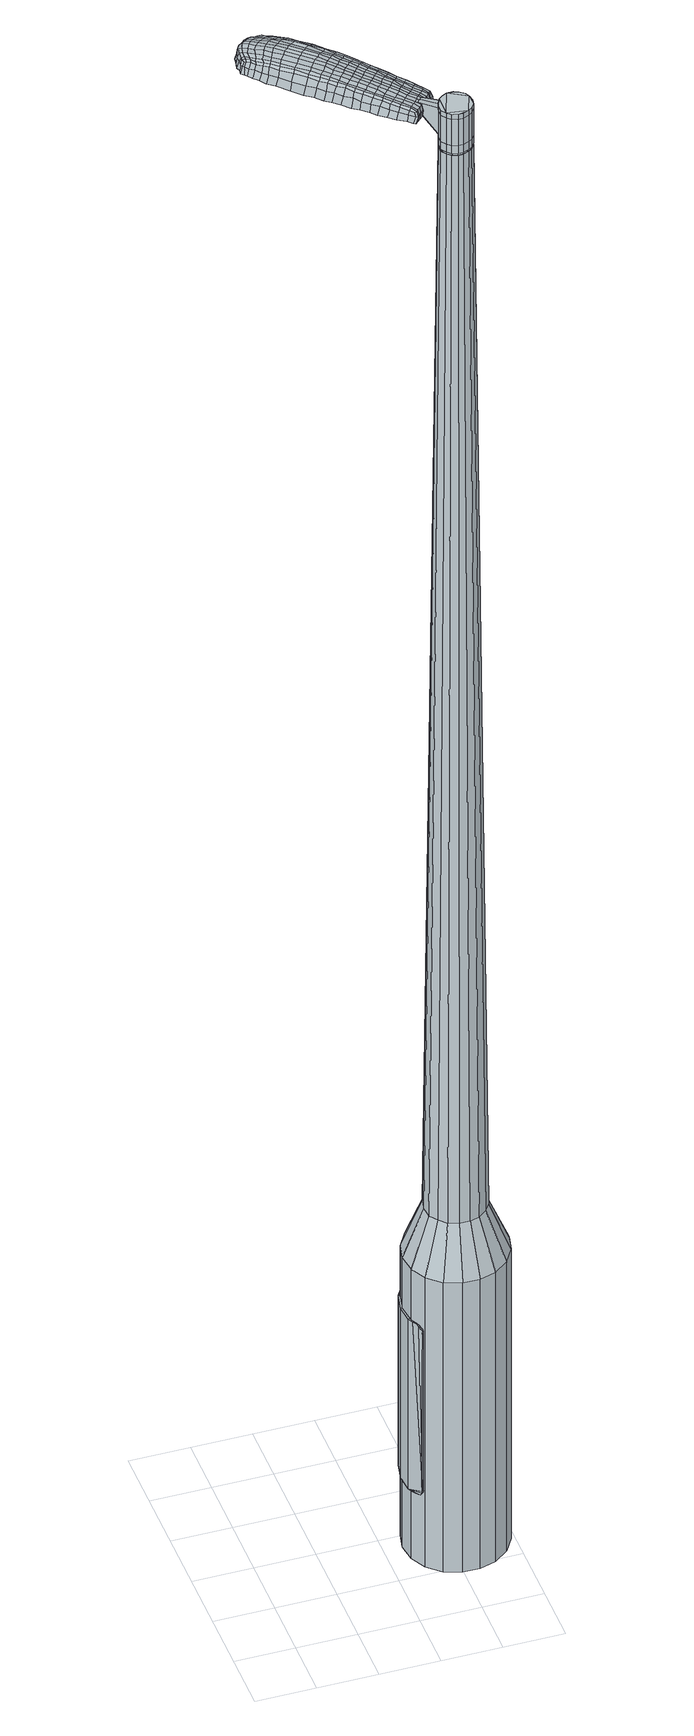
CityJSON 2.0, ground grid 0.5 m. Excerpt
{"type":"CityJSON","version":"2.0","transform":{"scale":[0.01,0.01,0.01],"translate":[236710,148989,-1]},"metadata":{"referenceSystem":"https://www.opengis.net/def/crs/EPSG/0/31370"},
"CityObjects":{
"object1":{"type":"GenericCityObject","attributes":{"cluster":234,"mean_distance_to_centroid":0.257,"new_centroid_x":236711.6,"new_centroid_y":148989.86,"mean_distance_to_camera":7.36,"H1":17.38,"H2":18.16,"Z_final":110.46,"cluster2":-1,"proj_x":236714.73,"proj_y":148986.33,"id_line":81433,"bearing_l":48.39,"distance":4.72,"orientation":"left","G_obj":138.39},"geometry":[{"type":"MultiSurface","lod":"2","boundaries":[[[0,1,2,3]],[[1,4,5,2]],[[4,6,7,5]],[[6,8,9,7]],[[8,10,11,9]],[[10,12,13,11]],[[12,14,15,13]],[[14,16,17,15]],[[16,18,19,17]],[[18,20,21,19]],[[20,22,23,21]],[[22,24,25,23]],[[24,26,27,25]],[[26,28,29,27]],[[28,30,31,29]],[[30,32,33,31]],[[32,34,35,33]],[[34,0,3,35]],[[36,37,38,39]],[[38,40,41,42]],[[41,43,42]],[[42,44,45,46]],[[45,47,46]],[[46,48,49,50]],[[49,51,50]],[[42,46,50,38]],[[50,52,39,38]],[[53,36,39]],[[2,5,7,35]],[[7,9,11,15]],[[11,13,15]],[[15,17,19,23]],[[19,21,23]],[[23,25,27,31]],[[27,29,31]],[[15,23,31,7]],[[31,33,35,7]],[[3,2,35]],[[1,0,54,55]],[[0,34,56,54]],[[34,32,57,56]],[[32,30,58,57]],[[30,28,59,58]],[[28,26,60,59]],[[26,24,61,60]],[[24,22,62,61]],[[22,20,63,62]],[[20,18,64,63]],[[18,16,65,64]],[[16,14,66,65]],[[14,12,67,66]],[[12,10,68,67]],[[10,8,69,68]],[[8,6,70,69]],[[6,4,71,70]],[[4,1,55,71]],[[55,54,72,73]],[[54,56,74,72]],[[56,57,75,74]],[[57,58,76,75]],[[58,59,77,76]],[[59,60,78,77]],[[60,61,79,78]],[[61,62,80,79]],[[62,63,81,80]],[[63,64,82,81]],[[64,65,83,82]],[[65,66,84,83]],[[66,67,85,84]],[[67,68,86,85]],[[68,69,87,86]],[[69,70,88,87]],[[70,71,89,88]],[[71,55,73,89]],[[90,91,92,73]],[[74,93,91,90]],[[75,94,93,74]],[[95,96,94,75]],[[77,97,96,95]],[[98,99,97,77]],[[100,101,99,98]],[[102,103,101,100]],[[104,105,103,102]],[[106,107,105,104]],[[108,109,107,106]],[[110,111,109,108]],[[112,113,111,110]],[[114,115,113,112]],[[116,117,115,114]],[[118,119,117,116]],[[120,121,119,118]],[[73,92,121,120]],[[122,123,124,125]],[[126,122,125,127]],[[128,126,127,129]],[[130,128,129,131]],[[132,130,131,133]],[[134,132,133,135]],[[136,134,135,137]],[[138,136,137,139]],[[140,138,139,141]],[[142,140,141,143]],[[144,142,143,145]],[[146,144,145,147]],[[148,146,147,149]],[[150,148,149,151]],[[152,150,151,153]],[[154,152,153,155]],[[72,90,73]],[[72,74,90]],[[76,95,75]],[[76,77,95]],[[78,98,77]],[[78,79,100,98]],[[79,80,102,100]],[[80,81,104,102]],[[81,82,106,104]],[[82,83,108,106]],[[83,84,110,108]],[[84,85,112,110]],[[85,86,114,112]],[[86,87,116,114]],[[87,88,118,116]],[[88,89,120,118]],[[89,73,120]],[[156,92,91]],[[157,121,92]],[[157,158,119,121]],[[158,159,117,119]],[[159,160,115,117]],[[160,161,113,115]],[[161,162,111,113]],[[162,163,109,111]],[[163,164,107,109]],[[164,165,105,107]],[[165,166,103,105]],[[166,167,101,103]],[[167,168,99,101]],[[168,97,99]],[[169,96,97]],[[169,94,96]],[[156,91,93]],[[39,52,154,170]],[[92,156,171,155]],[[53,39,170,123]],[[156,93,124,171]],[[36,53,123,122]],[[93,94,125,124]],[[37,36,122,126]],[[94,169,127,125]],[[38,37,126,128]],[[169,97,129,127]],[[40,38,128,130]],[[97,168,131,129]],[[41,40,130,132]],[[168,167,133,131]],[[43,41,132,134]],[[167,166,135,133]],[[42,43,134,136]],[[166,165,137,135]],[[44,42,136,138]],[[165,164,139,137]],[[45,44,138,140]],[[164,163,141,139]],[[47,45,140,142]],[[163,162,143,141]],[[46,47,142,144]],[[162,161,145,143]],[[48,46,144,146]],[[161,160,147,145]],[[49,48,146,148]],[[160,159,149,147]],[[51,49,148,150]],[[159,158,151,149]],[[50,51,150,152]],[[158,157,153,151]],[[52,50,152,154]],[[157,92,155,153]],[[154,155,172,173]],[[155,171,174,172]],[[171,124,175,174]],[[124,123,176,175]],[[123,170,177,176]],[[170,154,173,177]],[[178,179,180,181]],[[182,178,181,183]],[[178,182,184,185]],[[179,178,185,186]],[[187,188,189,190]],[[191,187,190,192]],[[187,191,193,194]],[[188,187,194,195]],[[196,197,198,199]],[[200,196,199,201]],[[196,200,202,203]],[[197,196,203,204]],[[205,206,207,208]],[[209,205,208,210]],[[205,209,211,212]],[[206,205,212,213]],[[214,215,216,217]],[[218,214,217,219]],[[214,218,220,221]],[[215,214,221,222]],[[223,224,225,226]],[[227,223,226,228]],[[223,227,229,230]],[[224,223,230,231]],[[232,233,234,235]],[[224,232,235,225]],[[232,224,231,236]],[[233,232,236,237]],[[238,239,240,241]],[[233,238,241,234]],[[238,233,237,242]],[[239,238,242,243]],[[244,182,183,245]],[[239,244,245,240]],[[244,239,243,246]],[[182,244,246,184]],[[247,248,249,250]],[[251,247,250,252]],[[247,251,253,254]],[[248,247,254,255]],[[256,257,258,259]],[[248,256,259,249]],[[256,248,255,260]],[[257,256,260,261]],[[262,263,264,265]],[[257,262,265,258]],[[262,257,261,266]],[[263,262,266,267]],[[268,269,270,271]],[[263,268,271,264]],[[268,263,267,272]],[[269,268,272,273]],[[274,179,186,275]],[[269,274,275,270]],[[274,269,273,276]],[[179,274,276,180]],[[277,278,279,280]],[[281,277,280,282]],[[277,281,283,284]],[[278,277,284,285]],[[286,287,288,289]],[[278,286,289,279]],[[286,278,285,290]],[[287,286,290,291]],[[292,293,294,295]],[[287,292,295,288]],[[292,287,291,296]],[[293,292,296,297]],[[298,191,192,299]],[[293,298,299,294]],[[298,293,297,300]],[[191,298,300,193]],[[301,302,303,304]],[[305,301,304,306]],[[301,305,307,308]],[[302,301,308,309]],[[310,311,312,313]],[[302,310,313,303]],[[310,302,309,314]],[[311,310,314,315]],[[316,317,318,319]],[[311,316,319,312]],[[316,311,315,320]],[[317,316,320,321]],[[322,323,324,325]],[[317,322,325,318]],[[322,317,321,326]],[[323,322,326,327]],[[328,188,195,329]],[[323,328,329,324]],[[328,323,327,330]],[[188,328,330,189]],[[331,217,216,332]],[[333,331,332,334]],[[331,333,335,336]],[[217,331,336,219]],[[337,333,334,338]],[[339,337,338,340]],[[337,339,341,342]],[[333,337,342,335]],[[343,339,340,344]],[[345,343,344,346]],[[343,345,347,348]],[[339,343,348,341]],[[349,345,346,350]],[[351,349,350,352]],[[349,351,353,354]],[[345,349,354,347]],[[355,351,352,356]],[[206,355,356,207]],[[355,206,213,357]],[[351,355,357,353]],[[358,359,204,203]],[[360,358,203,202]],[[358,360,361,362]],[[359,358,362,363]],[[364,365,363,362]],[[366,364,362,361]],[[364,366,367,368]],[[365,364,368,369]],[[370,371,369,368]],[[372,370,368,367]],[[370,372,373,374]],[[371,370,374,375]],[[376,377,375,374]],[[378,376,374,373]],[[376,378,211,209]],[[377,376,209,210]],[[379,380,381,382]],[[281,379,382,283]],[[379,281,282,383]],[[380,379,383,384]],[[385,200,201,386]],[[380,385,386,381]],[[385,380,384,387]],[[200,385,387,202]],[[388,389,390,391]],[[227,388,391,229]],[[388,227,228,392]],[[389,388,392,393]],[[394,395,396,397]],[[389,394,397,390]],[[394,389,393,398]],[[395,394,398,399]],[[400,197,204,401]],[[395,400,401,396]],[[400,395,399,402]],[[197,400,402,198]],[[403,404,405,406]],[[185,403,406,186]],[[403,185,184,407]],[[404,403,407,408]],[[409,410,411,412]],[[404,409,412,405]],[[409,404,408,413]],[[410,409,413,414]],[[415,208,207,416]],[[410,415,416,411]],[[415,410,414,417]],[[208,415,417,210]],[[418,419,420,421]],[[190,418,421,192]],[[418,190,189,422]],[[419,418,422,423]],[[424,212,211,425]],[[419,424,425,420]],[[424,419,423,426]],[[212,424,426,213]],[[427,428,429,430]],[[305,427,430,307]],[[427,305,306,431]],[[428,427,431,432]],[[433,218,219,434]],[[428,433,434,429]],[[433,428,432,435]],[[218,433,435,220]],[[436,437,438,439]],[[251,436,439,253]],[[436,251,252,440]],[[437,436,440,441]],[[442,443,444,445]],[[437,442,445,438]],[[442,437,441,446]],[[443,442,446,447]],[[448,215,222,449]],[[443,448,449,444]],[[448,443,447,450]],[[215,448,450,216]],[[451,452,441,440]],[[250,451,440,252]],[[451,250,249,453]],[[452,451,453,454]],[[455,456,447,446]],[[452,455,446,441]],[[455,452,454,457]],[[456,455,457,458]],[[459,332,216,450]],[[456,459,450,447]],[[459,456,458,460]],[[332,459,460,334]],[[461,462,463,464]],[[308,461,464,309]],[[461,308,307,430]],[[462,461,430,429]],[[465,336,335,466]],[[462,465,466,463]],[[465,462,429,434]],[[336,465,434,219]],[[467,468,454,453]],[[259,467,453,249]],[[467,259,258,469]],[[468,467,469,470]],[[471,472,458,457]],[[468,471,457,454]],[[471,468,470,473]],[[472,471,473,474]],[[475,338,334,460]],[[472,475,460,458]],[[475,472,474,476]],[[338,475,476,340]],[[477,478,479,480]],[[314,477,480,315]],[[477,314,309,464]],[[478,477,464,463]],[[481,342,341,482]],[[478,481,482,479]],[[481,478,463,466]],[[342,481,466,335]],[[483,484,470,469]],[[265,483,469,258]],[[483,265,264,485]],[[484,483,485,486]],[[487,488,474,473]],[[484,487,473,470]],[[487,484,486,489]],[[488,487,489,490]],[[491,344,340,476]],[[488,491,476,474]],[[491,488,490,492]],[[344,491,492,346]],[[493,494,495,496]],[[320,493,496,321]],[[493,320,315,480]],[[494,493,480,479]],[[497,348,347,498]],[[494,497,498,495]],[[497,494,479,482]],[[348,497,482,341]],[[499,500,486,485]],[[271,499,485,264]],[[499,271,270,501]],[[500,499,501,502]],[[503,504,490,489]],[[500,503,489,486]],[[503,500,502,505]],[[504,503,505,506]],[[507,350,346,492]],[[504,507,492,490]],[[507,504,506,508]],[[350,507,508,352]],[[509,510,511,512]],[[326,509,512,327]],[[509,326,321,496]],[[510,509,496,495]],[[513,354,353,514]],[[510,513,514,511]],[[513,510,495,498]],[[354,513,498,347]],[[515,516,502,501]],[[275,515,501,270]],[[515,275,186,406]],[[516,515,406,405]],[[517,518,506,505]],[[516,517,505,502]],[[517,516,405,412]],[[518,517,412,411]],[[519,356,352,508]],[[518,519,508,506]],[[519,518,411,416]],[[356,519,416,207]],[[520,521,423,422]],[[330,520,422,189]],[[520,330,327,512]],[[521,520,512,511]],[[522,357,213,426]],[[521,522,426,423]],[[522,521,511,514]],[[357,522,514,353]],[[523,524,384,383]],[[280,523,383,282]],[[523,280,279,525]],[[524,523,525,526]],[[527,360,202,387]],[[524,527,387,384]],[[527,524,526,528]],[[360,527,528,361]],[[529,530,531,532]],[[230,529,532,231]],[[529,230,229,391]],[[530,529,391,390]],[[533,534,535,536]],[[530,533,536,531]],[[533,530,390,397]],[[534,533,397,396]],[[537,359,363,538]],[[534,537,538,535]],[[537,534,396,401]],[[359,537,401,204]],[[539,540,526,525]],[[289,539,525,279]],[[539,289,288,541]],[[540,539,541,542]],[[543,366,361,528]],[[540,543,528,526]],[[543,540,542,544]],[[366,543,544,367]],[[545,546,547,548]],[[236,545,548,237]],[[545,236,231,532]],[[546,545,532,531]],[[549,550,551,552]],[[546,549,552,547]],[[549,546,531,536]],[[550,549,536,535]],[[553,365,369,554]],[[550,553,554,551]],[[553,550,535,538]],[[365,553,538,363]],[[555,556,542,541]],[[295,555,541,288]],[[555,295,294,557]],[[556,555,557,558]],[[559,372,367,544]],[[556,559,544,542]],[[559,556,558,560]],[[372,559,560,373]],[[561,562,563,564]],[[242,561,564,243]],[[561,242,237,548]],[[562,561,548,547]],[[565,566,567,568]],[[562,565,568,563]],[[565,562,547,552]],[[566,565,552,551]],[[569,371,375,570]],[[566,569,570,567]],[[569,566,551,554]],[[371,569,554,369]],[[571,572,558,557]],[[299,571,557,294]],[[571,299,192,421]],[[572,571,421,420]],[[573,378,373,560]],[[572,573,560,558]],[[573,572,420,425]],[[378,573,425,211]],[[574,575,408,407]],[[246,574,407,184]],[[574,246,243,564]],[[575,574,564,563]],[[576,577,414,413]],[[575,576,413,408]],[[576,575,563,568]],[[577,576,568,567]],[[578,377,210,417]],[[577,578,417,414]],[[578,577,567,570]],[[377,578,570,375]],[[579,580,581,582]],[[582,581,583,584]],[[585,583,581,586]],[[586,581,580,587]],[[588,589,590,591]],[[591,590,592,593]],[[594,592,590,595]],[[595,590,589,596]],[[597,598,599,600]],[[600,599,601,602]],[[603,601,599,604]],[[604,599,598,605]],[[606,607,608,609]],[[609,608,610,611]],[[612,610,608,613]],[[613,608,607,614]],[[615,616,617,618]],[[618,617,619,620]],[[621,619,617,622]],[[622,617,616,623]],[[624,625,626,627]],[[627,626,628,629]],[[630,628,626,631]],[[631,626,625,632]],[[633,634,635,636]],[[636,635,625,624]],[[632,625,635,637]],[[637,635,634,638]],[[639,640,641,642]],[[642,641,634,633]],[[638,634,641,643]],[[643,641,640,644]],[[584,583,645,646]],[[646,645,640,639]],[[644,640,645,647]],[[647,645,583,585]],[[648,649,650,651]],[[651,650,652,653]],[[654,652,650,655]],[[655,650,649,656]],[[657,658,659,660]],[[660,659,649,648]],[[656,649,659,661]],[[661,659,658,662]],[[663,664,665,666]],[[666,665,658,657]],[[662,658,665,667]],[[667,665,664,668]],[[669,670,671,672]],[[672,671,664,663]],[[668,664,671,673]],[[673,671,670,674]],[[587,580,675,676]],[[676,675,670,669]],[[674,670,675,677]],[[677,675,580,579]],[[678,679,680,681]],[[681,680,682,683]],[[684,682,680,685]],[[685,680,679,686]],[[687,688,689,690]],[[690,689,679,678]],[[686,679,689,691]],[[691,689,688,692]],[[693,694,695,696]],[[696,695,688,687]],[[692,688,695,697]],[[697,695,694,698]],[[593,592,699,700]],[[700,699,694,693]],[[698,694,699,701]],[[701,699,592,594]],[[702,703,704,705]],[[705,704,706,707]],[[708,706,704,709]],[[709,704,703,710]],[[711,712,713,714]],[[714,713,703,702]],[[710,703,713,715]],[[715,713,712,716]],[[717,718,719,720]],[[720,719,712,711]],[[716,712,719,721]],[[721,719,718,722]],[[723,724,725,726]],[[726,725,718,717]],[[722,718,725,727]],[[727,725,724,728]],[[596,589,729,730]],[[730,729,724,723]],[[728,724,729,731]],[[731,729,589,588]],[[615,618,732,733]],[[733,732,734,735]],[[736,734,732,737]],[[737,732,618,620]],[[735,734,738,739]],[[739,738,740,741]],[[742,740,738,743]],[[743,738,734,736]],[[741,740,744,745]],[[745,744,746,747]],[[748,746,744,749]],[[749,744,740,742]],[[747,746,750,751]],[[751,750,752,753]],[[754,752,750,755]],[[755,750,746,748]],[[753,752,756,757]],[[757,756,607,606]],[[614,607,756,758]],[[758,756,752,754]],[[605,759,760,604]],[[604,760,761,603]],[[762,761,760,763]],[[763,760,759,764]],[[764,765,766,763]],[[763,766,767,762]],[[768,767,766,769]],[[769,766,765,770]],[[770,771,772,769]],[[769,772,773,768]],[[774,773,772,775]],[[775,772,771,776]],[[776,777,778,775]],[[775,778,779,774]],[[612,779,778,610]],[[610,778,777,611]],[[780,781,782,783]],[[783,782,682,684]],[[683,682,782,784]],[[784,782,781,785]],[[602,601,786,787]],[[787,786,781,780]],[[785,781,786,788]],[[788,786,601,603]],[[789,790,791,792]],[[792,791,628,630]],[[629,628,791,793]],[[793,791,790,794]],[[795,796,797,798]],[[798,797,790,789]],[[794,790,797,799]],[[799,797,796,800]],[[605,598,801,802]],[[802,801,796,795]],[[800,796,801,803]],[[803,801,598,597]],[[804,805,806,807]],[[807,806,586,587]],[[585,586,806,808]],[[808,806,805,809]],[[810,811,812,813]],[[813,812,805,804]],[[809,805,812,814]],[[814,812,811,815]],[[606,609,816,817]],[[817,816,811,810]],[[815,811,816,818]],[[818,816,609,611]],[[819,820,821,822]],[[822,821,591,593]],[[588,591,821,823]],[[823,821,820,824]],[[612,613,825,826]],[[826,825,820,819]],[[824,820,825,827]],[[827,825,613,614]],[[828,829,830,831]],[[831,830,706,708]],[[707,706,830,832]],[[832,830,829,833]],[[620,619,834,835]],[[835,834,829,828]],[[833,829,834,836]],[[836,834,619,621]],[[837,652,838]],[[838,652,654]],[[653,652,839]],[[652,837,839]],[[840,841,842,843]],[[843,842,837,838]],[[839,837,842,844]],[[844,842,841,845]],[[623,616,846,847]],[[847,846,841,840]],[[845,841,846,848]],[[848,846,616,615]],[[849,850,839]],[[839,850,651,653]],[[648,651,850,851]],[[851,850,849,852]],[[845,853,854,844]],[[844,854,849,839]],[[852,849,854,855]],[[855,854,853,856]],[[615,733,857,848]],[[848,857,853,845]],[[856,853,857,858]],[[858,857,733,735]],[[859,860,861,862]],[[862,861,709,710]],[[708,709,861,831]],[[831,861,860,828]],[[736,737,863,864]],[[864,863,860,859]],[[828,860,863,835]],[[835,863,737,620]],[[852,865,866,851]],[[851,866,660,648]],[[657,660,866,867]],[[867,866,865,868]],[[856,869,870,855]],[[855,870,865,852]],[[868,865,870,871]],[[871,870,869,872]],[[735,739,873,858]],[[858,873,869,856]],[[872,869,873,874]],[[874,873,739,741]],[[875,876,877,878]],[[878,877,715,716]],[[710,715,877,862]],[[862,877,876,859]],[[742,743,879,880]],[[880,879,876,875]],[[859,876,879,864]],[[864,879,743,736]],[[868,881,882,867]],[[867,882,666,657]],[[663,666,882,883]],[[883,882,881,884]],[[872,885,886,871]],[[871,886,881,868]],[[884,881,886,887]],[[887,886,885,888]],[[741,745,889,874]],[[874,889,885,872]],[[888,885,889,890]],[[890,889,745,747]],[[891,892,893,894]],[[894,893,721,722]],[[716,721,893,878]],[[878,893,892,875]],[[748,749,895,896]],[[896,895,892,891]],[[875,892,895,880]],[[880,895,749,742]],[[884,897,898,883]],[[883,898,672,663]],[[669,672,898,899]],[[899,898,897,900]],[[888,901,902,887]],[[887,902,897,884]],[[900,897,902,903]],[[903,902,901,904]],[[747,751,905,890]],[[890,905,901,888]],[[904,901,905,906]],[[906,905,751,753]],[[907,908,909,910]],[[910,909,727,728]],[[722,727,909,894]],[[894,909,908,891]],[[754,755,911,912]],[[912,911,908,907]],[[891,908,911,896]],[[896,911,755,748]],[[900,913,914,899]],[[899,914,676,669]],[[587,676,914,807]],[[807,914,913,804]],[[904,915,916,903]],[[903,916,913,900]],[[804,913,916,813]],[[813,916,915,810]],[[753,757,917,906]],[[906,917,915,904]],[[810,915,917,817]],[[817,917,757,606]],[[824,918,919,823]],[[823,919,731,588]],[[728,731,919,910]],[[910,919,918,907]],[[614,758,920,827]],[[827,920,918,824]],[[907,918,920,912]],[[912,920,758,754]],[[785,921,922,784]],[[784,922,681,683]],[[678,681,922,923]],[[923,922,921,924]],[[603,761,925,788]],[[788,925,921,785]],[[924,921,925,926]],[[926,925,761,762]],[[927,928,929,930]],[[930,929,631,632]],[[630,631,929,792]],[[792,929,928,789]],[[931,932,933,934]],[[934,933,928,927]],[[789,928,933,798]],[[798,933,932,795]],[[764,759,935,936]],[[936,935,932,931]],[[795,932,935,802]],[[802,935,759,605]],[[924,937,938,923]],[[923,938,690,678]],[[687,690,938,939]],[[939,938,937,940]],[[762,767,941,926]],[[926,941,937,924]],[[940,937,941,942]],[[942,941,767,768]],[[943,944,945,946]],[[946,945,637,638]],[[632,637,945,930]],[[930,945,944,927]],[[947,948,949,950]],[[950,949,944,943]],[[927,944,949,934]],[[934,949,948,931]],[[770,765,951,952]],[[952,951,948,947]],[[931,948,951,936]],[[936,951,765,764]],[[940,953,954,939]],[[939,954,696,687]],[[693,696,954,955]],[[955,954,953,956]],[[768,773,957,942]],[[942,957,953,940]],[[956,953,957,958]],[[958,957,773,774]],[[959,960,961,962]],[[962,961,643,644]],[[638,643,961,946]],[[946,961,960,943]],[[963,964,965,966]],[[966,965,960,959]],[[943,960,965,950]],[[950,965,964,947]],[[776,771,967,968]],[[968,967,964,963]],[[947,964,967,952]],[[952,967,771,770]],[[956,969,970,955]],[[955,970,700,693]],[[593,700,970,822]],[[822,970,969,819]],[[774,779,971,958]],[[958,971,969,956]],[[819,969,971,826]],[[826,971,779,612]],[[809,972,973,808]],[[808,973,647,585]],[[644,647,973,962]],[[962,973,972,959]],[[815,974,975,814]],[[814,975,972,809]],[[959,972,975,966]],[[966,975,974,963]],[[611,777,976,818]],[[818,976,974,815]],[[963,974,976,968]],[[968,976,777,776]],[[579,582,181,180]],[[582,584,183,181]],[[594,595,194,193]],[[595,596,195,194]],[[597,600,199,198]],[[600,602,201,199]],[[621,622,221,220]],[[622,623,222,221]],[[624,627,226,225]],[[627,629,228,226]],[[633,636,235,234]],[[636,624,225,235]],[[639,642,241,240]],[[642,633,234,241]],[[584,646,245,183]],[[646,639,240,245]],[[654,655,254,253]],[[655,656,255,254]],[[656,661,260,255]],[[661,662,261,260]],[[662,667,266,261]],[[667,668,267,266]],[[668,673,272,267]],[[673,674,273,272]],[[674,677,276,273]],[[677,579,180,276]],[[684,685,284,283]],[[685,686,285,284]],[[686,691,290,285]],[[691,692,291,290]],[[692,697,296,291]],[[697,698,297,296]],[[698,701,300,297]],[[701,594,193,300]],[[702,705,304,303]],[[705,707,306,304]],[[711,714,313,312]],[[714,702,303,313]],[[717,720,319,318]],[[720,711,312,319]],[[723,726,325,324]],[[726,717,318,325]],[[596,730,329,195]],[[730,723,324,329]],[[780,783,382,381]],[[783,684,283,382]],[[602,787,386,201]],[[787,780,381,386]],[[629,793,392,228]],[[793,794,393,392]],[[794,799,398,393]],[[799,800,399,398]],[[800,803,402,399]],[[803,597,198,402]],[[707,832,431,306]],[[832,833,432,431]],[[833,836,435,432]],[[836,621,220,435]],[[838,439,438]],[[838,654,253,439]],[[840,843,445,444]],[[843,838,438,445]],[[623,847,449,222]],[[847,840,444,449]],[[977,978,979,980]],[[981,982,980,979]],[[983,984,985,986]],[[987,988,989,990]],[[978,991,992,979]],[[993,981,979,992]],[[994,983,986,995]],[[996,997,988,987]],[[991,998,999,992]],[[999,1000,993,992]],[[1001,994,995,1002]],[[1003,997,996,1004]],[[998,1005,1006,999]],[[1006,1007,1000,999]],[[1008,1001,1002,1009]],[[1010,1003,1004,1011]],[[1012,1013,1014,1015]],[[1016,1017,1013,1012]],[[1016,1018,1019,1017]],[[1018,1020,1021,1019]],[[1022,1023,1024,1025]],[[1026,1027,1023,1022]],[[1028,1029,1027,1026]],[[1030,1031,1029,1028]],[[1025,1014,1013,1022]],[[1022,1013,1017,1026]],[[1017,1019,1028,1026]],[[1019,1021,1030,1028]],[[986,985,982,981]],[[995,986,981,993]],[[1000,1002,995,993]],[[1007,1009,1002,1000]],[[987,990,984,983]],[[996,987,983,994]],[[1004,996,994,1001]],[[1011,1004,1001,1008]],[[988,1012,1015,989]],[[997,1016,1012,988]],[[1018,1016,997,1003]],[[1020,1018,1003,1010]],[[1032,1033,1034,1035]],[[1034,1036,1037,1038]],[[1034,1038,1039,1040]],[[1034,1040,1035]],[[1041,1032,1035,1042]],[[1043,1042,1035,1044]],[[1045,1044,1035]],[[1046,1034,1033,1047]],[[1048,1046,1047,1049]],[[1050,1048,1049,1051]],[[1052,1050,1051,1053]],[[1054,1052,1053,1055]],[[1055,1056,1057,1058]],[[1055,1058,1059,1060]],[[1055,1060,1061,1062]],[[1061,1063,1064,1065]],[[1061,1065,1066,1067]],[[1061,1067,1062]],[[1055,1062,1054]],[[1068,1069,1033,1032]],[[1070,1071,1036,1034]],[[1072,1073,1045,1035]],[[1069,1074,1047,1033]],[[1075,1070,1034,1046]],[[1074,1076,1049,1047]],[[1077,1075,1046,1048]],[[1076,1078,1051,1049]],[[1079,1077,1048,1050]],[[1078,1080,1053,1051]],[[1081,1079,1050,1052]],[[1080,1082,1055,1053]],[[1083,1081,1052,1054]],[[1082,1084,1056,1055]],[[1085,1086,1063,1061]],[[1087,1083,1054,1062]],[[1057,1056,1084,1088]],[[1058,1057,1088,1089]],[[1059,1058,1089,1090]],[[1060,1059,1090,1091]],[[1061,1060,1091,1085]],[[1092,1068,1032,1041]],[[1093,1092,1041,1042]],[[1094,1093,1042,1043]],[[1095,1094,1043,1044]],[[1073,1095,1044,1045]],[[1037,1036,1071,1096]],[[1064,1063,1086,1097]],[[1038,1037,1096,1098]],[[1039,1038,1098,1099]],[[1040,1039,1099,1100]],[[1035,1040,1100,1072]],[[1065,1064,1097,1101]],[[1066,1065,1101,1102]],[[1067,1066,1102,1103]],[[1062,1067,1103,1087]]]}]}
},
"vertices":[
[126,114,384],[137,123,384],[137,123,96],[126,114,96],[151,127,384],[151,127,96],[166,127,384],[166,127,96],[179,121,384],[179,121,96],[190,112,384],[190,112,96],[197,99,384],[197,99,96],[200,84,384],[200,84,96],[197,70,384],[197,70,96],[189,57,384],[189,57,96],[177,48,384],[177,48,96],[163,44,384],[163,44,96],[149,44,384],[149,44,96],[135,49,384],[135,49,96],[124,59,384],[124,59,96],[117,72,384],[117,72,96],[115,87,384],[115,87,96],[118,101,384],[118,101,96],[144,86,1524],[144,81,1524],[147,77,1524],[147,94,1524],[150,74,1524],[155,72,1524],[164,74,1524],[159,72,1524],[167,76,1524],[170,80,1524],[170,90,1524],[171,85,1524],[168,94,1524],[164,97,1524],[155,99,1524],[160,99,1524],[151,97,1524],[145,90,1524],[138,102,429],[145,108,429],[134,95,429],[132,86,429],[133,77,429],[138,70,429],[144,64,429],[152,61,429],[161,61,429],[169,63,429],[176,69,429],[181,76,429],[182,85,429],[181,93,429],[177,101,429],[170,107,429],[162,110,429],[154,110,429],[147,94,1483],[151,97,1483],[145,90,1483],[144,86,1483],[144,81,1483],[147,77,1483],[150,74,1483],[155,72,1483],[159,72,1483],[164,74,1483],[167,76,1483],[170,80,1483],[171,85,1483],[170,90,1483],[168,94,1483],[164,97,1483],[160,99,1483],[155,99,1483],[148,94,1483],[148,94,1485],[151,97,1485],[145,90,1485],[144,86,1485],[145,81,1483],[145,81,1485],[147,77,1485],[151,74,1483],[151,74,1485],[155,73,1483],[155,73,1485],[159,73,1483],[159,73,1485],[163,74,1483],[163,74,1485],[167,77,1483],[167,77,1485],[169,81,1483],[169,81,1485],[170,85,1483],[170,85,1485],[169,89,1483],[169,89,1485],[167,93,1483],[167,93,1485],[164,96,1483],[164,96,1485],[160,98,1483],[160,98,1485],[155,98,1483],[155,98,1485],[144,86,1519],[145,90,1519],[145,90,1493],[144,86,1493],[144,81,1519],[144,81,1493],[147,77,1519],[147,77,1493],[150,74,1519],[150,74,1493],[155,72,1519],[155,72,1493],[159,72,1519],[159,72,1493],[164,74,1519],[164,74,1493],[167,76,1519],[167,76,1493],[170,80,1519],[170,80,1493],[171,85,1519],[171,85,1493],[170,90,1519],[170,90,1493],[168,94,1519],[168,94,1493],[164,97,1519],[164,97,1493],[160,99,1519],[160,99,1493],[155,99,1519],[155,99,1493],[151,97,1519],[151,97,1493],[147,94,1485],[155,99,1485],[160,99,1485],[164,97,1485],[168,94,1485],[170,90,1485],[171,85,1485],[170,80,1485],[167,76,1485],[164,74,1485],[159,72,1485],[155,72,1485],[150,74,1485],[144,81,1485],[147,94,1519],[147,94,1493],[135,109,1513],[135,109,1518],[133,107,1513],[131,104,1513],[131,104,1518],[133,107,1518],[91,171,1519],[96,166,1518],[96,168,1509],[91,173,1510],[85,176,1519],[85,178,1510],[84,175,1526],[91,169,1525],[96,164,1525],[65,142,1519],[71,137,1518],[72,138,1525],[67,142,1525],[58,147,1519],[60,148,1526],[56,147,1510],[63,142,1510],[69,137,1509],[22,204,1519],[24,206,1519],[24,207,1513],[21,204,1513],[20,200,1519],[19,201,1513],[21,199,1524],[23,203,1524],[26,205,1524],[77,155,1530],[83,150,1529],[85,152,1529],[79,157,1530],[70,161,1531],[73,163,1531],[68,158,1530],[75,152,1530],[80,147,1529],[138,101,1512],[140,103,1512],[139,104,1517],[137,102,1517],[136,99,1512],[135,100,1517],[135,99,1506],[137,102,1506],[139,104,1506],[46,209,1519],[48,207,1519],[49,209,1512],[46,210,1512],[43,210,1518],[44,212,1512],[43,209,1522],[45,208,1523],[48,206,1524],[52,204,1519],[57,201,1519],[57,203,1512],[52,206,1512],[52,203,1524],[56,199,1525],[61,197,1519],[67,192,1519],[67,194,1511],[61,199,1511],[61,196,1526],[67,190,1526],[76,184,1519],[76,186,1510],[76,183,1526],[143,118,1513],[138,124,1513],[138,122,1518],[143,117,1517],[147,114,1512],[146,114,1516],[147,116,1506],[143,120,1507],[138,125,1507],[133,129,1514],[127,134,1515],[127,133,1520],[132,128,1519],[133,131,1507],[127,136,1507],[122,140,1515],[117,145,1516],[116,143,1522],[122,138,1521],[122,142,1508],[117,147,1508],[111,150,1517],[106,155,1517],[106,154,1524],[111,149,1523],[112,152,1508],[106,157,1509],[101,161,1518],[101,159,1524],[101,163,1509],[21,183,1519],[23,180,1519],[25,181,1524],[22,183,1523],[20,185,1518],[21,185,1522],[18,184,1512],[20,182,1512],[22,180,1512],[27,177,1519],[31,172,1519],[32,173,1525],[28,177,1524],[25,176,1512],[29,172,1512],[35,168,1519],[41,163,1519],[42,163,1526],[36,169,1526],[33,168,1511],[39,163,1511],[49,155,1519],[51,156,1526],[48,155,1510],[123,96,1513],[117,101,1513],[115,100,1507],[122,96,1507],[128,93,1512],[126,93,1506],[127,94,1516],[124,96,1517],[118,101,1518],[111,105,1514],[105,110,1515],[103,110,1507],[109,105,1507],[112,106,1519],[107,110,1520],[99,115,1515],[93,119,1516],[92,119,1508],[98,114,1508],[101,115,1521],[95,120,1522],[88,124,1517],[82,128,1517],[80,128,1509],[86,123,1508],[89,124,1523],[84,129,1524],[76,133,1518],[74,133,1509],[78,133,1524],[133,106,1519],[135,108,1519],[127,111,1520],[129,112,1520],[125,108,1520],[131,103,1519],[122,115,1522],[123,117,1522],[116,120,1523],[118,122,1523],[114,118,1523],[120,113,1521],[111,125,1524],[112,127,1524],[105,130,1525],[107,132,1525],[103,128,1525],[108,123,1524],[99,135,1526],[101,137,1526],[94,140,1527],[96,142,1527],[92,137,1527],[97,133,1526],[88,145,1528],[90,147,1528],[86,142,1528],[25,201,1527],[28,203,1527],[23,197,1526],[27,194,1527],[29,198,1528],[31,200,1528],[33,193,1529],[36,196,1529],[31,190,1528],[37,185,1530],[39,189,1530],[41,191,1530],[44,184,1531],[47,186,1531],[42,180,1530],[49,174,1531],[51,178,1531],[54,180,1531],[61,169,1531],[63,172,1531],[58,166,1531],[19,187,1518],[19,190,1519],[17,190,1513],[18,187,1513],[20,187,1523],[20,189,1523],[19,195,1519],[18,195,1513],[20,194,1524],[41,211,1518],[38,211,1518],[39,210,1523],[42,209,1523],[41,212,1513],[38,212,1513],[35,211,1519],[31,210,1519],[32,209,1524],[36,210,1523],[34,212,1513],[30,211,1513],[27,209,1519],[29,208,1524],[27,209,1513],[90,167,1528],[88,166,1528],[93,161,1528],[95,163,1527],[83,173,1528],[82,172,1529],[86,164,1529],[84,162,1530],[89,157,1529],[92,159,1528],[80,170,1529],[77,168,1530],[82,160,1530],[87,155,1529],[75,166,1531],[68,143,1528],[69,145,1529],[63,151,1529],[61,149,1528],[74,139,1527],[75,141,1528],[72,148,1529],[65,154,1530],[78,144,1528],[130,92,1512],[131,94,1512],[130,95,1517],[129,93,1517],[128,92,1506],[130,94,1506],[133,96,1512],[133,97,1517],[132,96,1506],[148,112,1512],[146,111,1512],[146,112,1506],[148,113,1506],[146,113,1517],[145,111,1517],[145,109,1512],[143,107,1512],[143,108,1506],[145,110,1506],[144,110,1517],[142,108,1517],[141,105,1512],[141,106,1506],[140,106,1517],[142,116,1519],[141,115,1519],[137,121,1520],[136,120,1520],[140,113,1519],[138,111,1519],[134,118,1520],[133,116,1520],[136,109,1519],[131,114,1520],[125,97,1519],[126,98,1519],[121,103,1520],[119,102,1520],[129,101,1519],[123,106,1520],[132,127,1521],[130,125,1521],[126,132,1522],[125,130,1522],[129,124,1521],[127,121,1521],[123,129,1522],[122,127,1523],[125,119,1522],[120,125,1523],[114,106,1521],[115,108,1521],[109,113,1522],[108,111,1522],[117,110,1521],[111,115,1522],[121,137,1523],[120,136,1523],[116,142,1524],[114,141,1524],[118,134,1523],[116,132,1524],[113,139,1525],[111,137,1525],[114,130,1524],[109,135,1525],[102,116,1523],[103,117,1523],[98,122,1524],[96,121,1524],[106,120,1524],[100,125,1525],[110,147,1525],[109,146,1525],[105,152,1526],[104,151,1526],[107,144,1526],[105,142,1526],[102,149,1527],[100,147,1527],[103,140,1526],[98,145,1527],[90,125,1525],[92,127,1525],[86,131,1526],[85,130,1526],[94,130,1526],[89,134,1527],[100,157,1527],[99,156,1527],[97,154,1527],[95,152,1528],[93,150,1528],[79,134,1527],[81,136,1527],[83,139,1528],[22,185,1525],[22,188,1525],[25,182,1526],[25,185,1526],[22,192,1526],[25,189,1527],[43,208,1525],[41,208,1525],[44,206,1526],[46,206,1525],[38,208,1525],[34,207,1526],[37,204,1527],[41,205,1526],[31,206,1526],[34,203,1527],[28,179,1526],[29,181,1527],[33,174,1527],[33,177,1528],[30,185,1528],[35,181,1529],[50,203,1526],[48,202,1527],[53,198,1528],[55,199,1527],[45,202,1527],[42,200,1528],[47,196,1529],[50,197,1528],[39,199,1528],[44,194,1530],[37,170,1528],[38,172,1529],[43,165,1528],[44,167,1529],[40,176,1529],[46,170,1530],[60,195,1528],[58,194,1528],[64,189,1529],[66,189,1528],[55,193,1529],[52,191,1530],[59,185,1530],[62,187,1530],[50,189,1530],[56,183,1531],[52,157,1529],[53,159,1529],[56,162,1530],[75,182,1528],[73,180,1529],[71,179,1530],[68,177,1530],[66,174,1531],[95,166,1509],[94,164,1518],[89,169,1518],[89,171,1509],[83,175,1519],[83,177,1510],[83,173,1525],[89,167,1525],[94,163,1525],[73,139,1525],[72,139,1518],[66,143,1518],[68,144,1525],[60,149,1519],[61,149,1525],[58,149,1510],[64,143,1509],[70,139,1509],[25,205,1513],[26,205,1519],[24,202,1519],[23,203,1513],[22,199,1519],[21,200,1513],[23,198,1524],[25,201,1524],[27,204,1524],[85,152,1528],[83,150,1528],[77,155,1529],[79,157,1529],[70,161,1529],[72,163,1529],[68,158,1529],[75,152,1529],[80,148,1528],[137,105,1516],[138,105,1512],[136,103,1512],[135,103,1516],[134,100,1512],[134,101,1516],[133,101,1506],[135,103,1506],[137,105,1506],[47,207,1512],[47,205,1519],[45,207,1518],[45,209,1512],[43,208,1518],[43,210,1512],[43,207,1522],[44,206,1523],[47,204,1523],[56,201,1512],[56,199,1519],[51,203,1519],[51,204,1512],[51,201,1524],[55,198,1525],[66,192,1511],[66,191,1519],[60,196,1519],[60,197,1511],[60,194,1525],[66,189,1526],[75,183,1519],[75,185,1510],[74,181,1526],[136,121,1518],[136,122,1513],[142,117,1513],[141,116,1517],[145,113,1512],[144,113,1515],[145,115,1506],[142,119,1506],[136,124,1507],[125,132,1520],[126,133,1514],[131,128,1514],[131,126,1519],[131,129,1507],[126,135,1507],[115,142,1522],[115,144,1516],[120,138,1515],[120,137,1521],[121,140,1508],[115,146,1508],[104,152,1523],[105,154,1517],[110,149,1516],[110,147,1522],[110,151,1508],[105,156,1508],[100,159,1517],[99,158,1524],[100,161,1509],[26,182,1523],[25,181,1519],[23,184,1518],[24,184,1523],[22,186,1518],[23,186,1522],[20,185,1512],[21,183,1512],[23,181,1512],[34,174,1525],[32,174,1519],[28,178,1519],[30,178,1524],[27,178,1512],[30,174,1512],[44,165,1526],[42,164,1519],[36,170,1519],[38,170,1525],[35,169,1511],[40,164,1511],[51,157,1519],[52,157,1526],[49,156,1510],[117,102,1507],[118,102,1513],[124,98,1513],[123,97,1506],[128,95,1512],[127,94,1506],[128,96,1515],[125,98,1517],[119,103,1518],[105,111,1507],[106,111,1514],[112,107,1514],[111,107,1507],[114,107,1519],[108,112,1520],[93,120,1508],[95,121,1516],[100,116,1515],[99,116,1508],[102,117,1521],[96,121,1522],[81,130,1508],[83,130,1517],[89,125,1516],[87,125,1508],[90,126,1522],[85,130,1523],[77,134,1517],[75,134,1509],[79,135,1524],[132,106,1518],[134,108,1518],[127,111,1519],[129,113,1519],[125,109,1519],[130,104,1518],[121,116,1520],[123,118,1520],[116,121,1521],[117,123,1521],[114,119,1521],[119,114,1520],[110,126,1523],[112,128,1523],[105,131,1524],[106,133,1524],[102,128,1524],[108,123,1523],[99,136,1525],[101,138,1525],[93,140,1526],[95,143,1526],[91,138,1526],[97,133,1525],[88,145,1527],[90,148,1527],[86,143,1527],[29,202,1526],[26,200,1526],[25,197,1525],[28,194,1526],[29,197,1526],[32,200,1526],[36,196,1528],[34,193,1528],[32,190,1527],[37,185,1528],[39,188,1529],[42,191,1529],[47,186,1530],[45,184,1530],[42,180,1529],[49,175,1530],[51,178,1530],[54,180,1530],[63,172,1530],[61,169,1530],[58,166,1530],[20,190,1513],[21,190,1518],[21,187,1518],[20,187,1512],[22,187,1523],[22,189,1523],[21,194,1519],[20,195,1513],[22,194,1523],[39,208,1523],[39,209,1518],[41,209,1518],[41,207,1523],[41,210,1512],[39,210,1512],[33,207,1523],[32,208,1519],[35,209,1519],[36,208,1523],[35,210,1513],[31,209,1513],[29,207,1519],[30,206,1524],[28,207,1513],[93,161,1527],[88,166,1527],[89,167,1527],[94,162,1526],[82,172,1527],[81,172,1528],[89,157,1528],[83,162,1528],[86,164,1528],[91,159,1527],[79,170,1528],[77,168,1529],[81,160,1529],[87,155,1528],[75,166,1529],[63,152,1528],[70,146,1527],[69,145,1527],[62,150,1527],[74,140,1526],[75,141,1527],[72,149,1528],[65,155,1528],[78,144,1527],[129,96,1516],[129,95,1512],[129,94,1512],[129,95,1516],[128,94,1506],[128,95,1506],[132,98,1512],[131,99,1516],[131,98,1506],[145,112,1512],[145,114,1506],[144,113,1516],[141,110,1506],[141,109,1512],[143,111,1512],[143,112,1506],[142,111,1516],[141,109,1516],[140,107,1512],[139,107,1506],[139,107,1516],[140,115,1518],[141,116,1518],[136,121,1519],[135,120,1519],[137,112,1518],[139,114,1518],[134,119,1519],[132,117,1519],[136,110,1518],[130,115,1519],[120,104,1519],[126,99,1518],[125,98,1518],[120,103,1519],[128,102,1518],[123,106,1519],[130,125,1520],[130,126,1520],[125,131,1521],[124,131,1521],[127,122,1520],[128,124,1520],[123,129,1521],[121,127,1521],[125,120,1520],[119,125,1521],[109,113,1521],[115,109,1520],[114,108,1520],[108,112,1521],[117,111,1520],[111,116,1521],[119,136,1522],[120,136,1522],[114,142,1523],[114,141,1523],[116,132,1522],[117,134,1522],[112,139,1523],[110,137,1524],[114,130,1523],[108,135,1524],[97,123,1523],[103,118,1522],[102,117,1522],[97,122,1523],[105,121,1522],[100,125,1523],[108,146,1524],[109,147,1524],[104,152,1525],[103,151,1525],[105,142,1525],[107,144,1524],[101,149,1525],[99,147,1526],[103,140,1525],[97,145,1526],[86,132,1525],[92,127,1524],[91,126,1524],[85,131,1525],[94,130,1524],[89,135,1525],[98,156,1526],[99,157,1526],[94,152,1527],[96,154,1526],[92,150,1527],[81,137,1526],[80,136,1526],[83,140,1526],[24,188,1524],[24,186,1524],[26,183,1525],[26,185,1525],[24,192,1525],[26,190,1525],[44,204,1525],[41,206,1524],[43,206,1524],[46,204,1525],[37,203,1526],[34,206,1525],[38,206,1524],[41,204,1525],[31,204,1525],[34,202,1526],[30,181,1526],[30,179,1526],[34,175,1526],[34,177,1527],[31,186,1526],[35,181,1527],[53,197,1527],[48,201,1526],[50,201,1526],[54,197,1526],[47,195,1528],[42,199,1527],[45,201,1526],[50,196,1527],[39,198,1527],[44,193,1528],[39,173,1527],[38,171,1527],[44,166,1527],[45,167,1528],[40,176,1528],[47,171,1529],[64,188,1528],[58,193,1527],[59,194,1527],[65,188,1527],[59,185,1529],[52,190,1529],[55,192,1528],[61,186,1528],[50,188,1529],[56,183,1530],[54,159,1528],[53,158,1528],[56,163,1529],[72,180,1528],[74,181,1528],[68,176,1529],[70,178,1529],[65,174,1530],[145,114,1508],[141,109,1508],[117,132,1509],[123,138,1509],[102,147,1510],[107,153,1510],[73,173,1512],[79,180,1512],[92,168,1511],[86,162,1511],[59,185,1513],[49,194,1514],[55,201,1514],[65,192,1513],[136,104,1508],[112,126,1509],[96,140,1510],[66,167,1512],[80,155,1511],[53,179,1513],[43,187,1514],[132,99,1508],[107,120,1509],[90,134,1510],[60,160,1512],[74,148,1511],[37,181,1514],[47,172,1513],[127,94,1508],[102,114,1509],[85,127,1510],[54,153,1512],[68,141,1511],[31,174,1514],[41,165,1513],[38,203,1514],[34,205,1514],[39,210,1514],[44,209,1514],[33,196,1514],[29,199,1514],[27,190,1514],[25,194,1514],[22,184,1514],[20,189,1514],[29,206,1515],[24,206,1515],[25,206,1515],[32,209,1515],[26,203,1515],[23,205,1515],[23,199,1515],[23,204,1515],[20,196,1515],[22,203,1515],[117,69,334],[115,73,334],[115,73,165],[122,60,171],[117,69,165],[119,66,165],[120,63,166],[121,61,167],[122,60,169],[119,66,334],[120,63,333],[121,61,332],[122,60,331],[122,60,328],[114,87,165],[114,87,334],[117,102,165],[117,102,334],[125,115,165],[125,115,334],[136,124,165],[136,124,334],[150,129,165],[150,129,334],[155,129,334],[159,129,334],[161,129,333],[163,129,332],[165,129,331],[165,129,328],[155,129,165],[165,129,171],[165,129,169],[163,129,167],[161,129,166],[159,129,165],[120,70,334],[118,74,334],[118,74,165],[120,70,165],[125,61,171],[125,61,328],[116,87,334],[116,87,165],[119,101,334],[119,101,165],[127,113,334],[127,113,165],[138,121,334],[138,121,165],[151,126,334],[151,126,165],[155,126,334],[165,126,328],[165,126,171],[155,126,165],[158,126,334],[161,126,333],[163,126,332],[165,126,331],[122,67,334],[123,65,333],[124,63,332],[124,62,331],[122,67,165],[165,126,169],[123,65,166],[124,63,167],[124,62,169],[163,126,167],[161,126,166],[158,126,165]
]}
